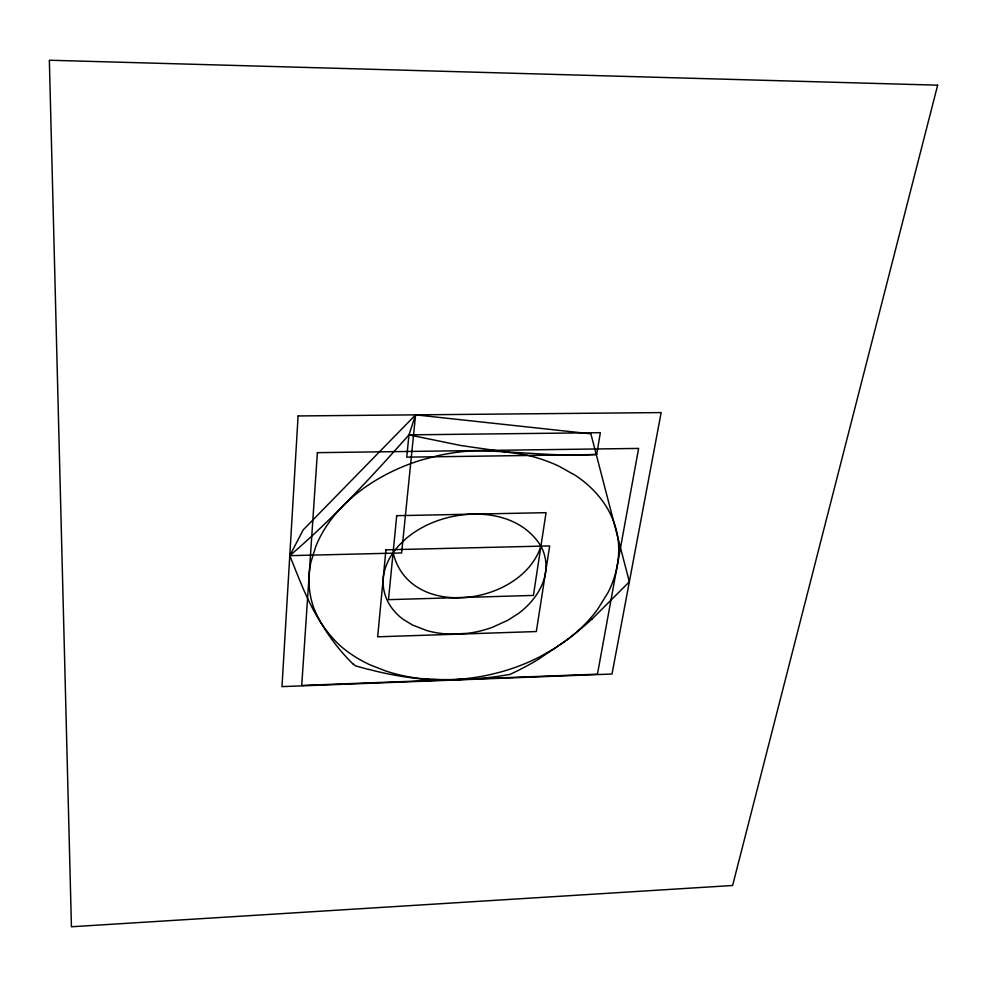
<?xml version="1.0" encoding="UTF-8"?>
<svg xmlns="http://www.w3.org/2000/svg" width="987" height="987" viewBox="0 0 987 987"><rect width="100%" height="100%" fill="white"/><g stroke="black" fill="none" stroke-linecap="round" stroke-linejoin="round"><path stroke-width="1.48" d="M591.978 619.083L629.348 581.812L590.88 433.824L415.589 414.861L408.963 434.86L406.743 457.166L596.679 454.538L600.343 432.676L408.963 434.86C371.396 477.153 332.841 518.841 289.783 555.656C302.664 587.277 314.224 621.613 339.886 645.449A153.343 121.426 -16.9 0 0 370.273 664.942L386.053 671.098A171.898 136.699 -17.5 0 0 419.734 678.501L445.519 680.006L473.044 679.081M540.938 546.144C521.95 605.265 409.482 621.576 393.085 552.671L398.797 545.527L405.854 538.742A81.625 64.007 -16.8 0 1 427.902 524.652C464.1 507.7 517.817 508.687 540.938 546.144A69.263 54.334 -17.5 0 1 545.786 562.282C546.934 573.657 543.01 584.983 536.78 594.384A73.852 58.011 -17.4 0 1 518.212 613.643L507.91 620.231L492.636 627.201A91.914 72.606 -17.2 0 1 467.801 633.309L450.948 634.185A91.877 72.569 -17.3 0 1 426.865 630.57L412.578 625.067L403.276 619.404A74.037 58.27 -16.7 0 1 387.866 601.614C382.833 591.842 381.685 580.159 384.893 569.622A69.004 54.285 -16.5 0 1 393.097 552.683M566.353 640.39L574.816 633.654A140.413 110.581 -17.8 0 0 597.554 609.423L608.251 592.151A125.287 98.33 -18.3 0 0 612.976 581.244A130.074 102.167 -18.1 0 0 618.701 547.723C618.355 531.5 612.816 515.535 603.452 502.321A147.125 115.454 -17.5 0 0 575.421 475.426L558.741 466.086A168.234 131.493 -16.8 0 0 525.207 454.773L460.917 445.532L408.963 434.86M568.352 638.86L554.386 648.57L538.865 657.28A167.395 132.9 -17.5 0 1 500.027 672.184L490.946 674.454A179.276 142.881 -17.6 0 1 454.464 679.587L432.553 679.599M565.354 641.143L537.471 659.896A255.325 207.763 -15.7 0 1 509.946 674.405L503.284 675.503A327.598 272.437 -20.4 0 1 473.044 679.105M596.716 454.365C555.052 457.166 513.573 450.615 472.02 450.862A177.006 137.97 -16.7 0 0 437.858 455.686L420.993 460.139A160.462 125.744 -16.8 0 0 404.695 465.913A162.843 127.508 -16.8 0 0 374.838 480.903C359.416 490.305 345.327 502.013 333.877 516.028A136.305 107.534 -16.3 0 0 315.865 546.28L310.942 562.059A124.14 98.108 -15.9 0 0 309.227 573.829L309.017 577.703A131.259 103.672 -16.2 0 0 314.693 610.422M368.719 669.507L355.271 665.818L353.272 663.955M320.985 623.081L314.668 610.422M353.062 664.078A296.779 235.461 -22.6 0 1 321.194 622.994M591.953 619.071A371.976 312.558 -12.9 0 1 568.376 638.885M432.491 679.821A322.07 266.823 -20.9 0 1 368.805 669.346M298.099 415.946L281.986 686.619L612.014 674.022L661.154 412.578L298.099 415.946M317.37 452.663L301.726 685.447L597.456 674.17L638.614 448.419L317.37 452.663M385.929 549.833L377.663 636.812L536.336 631.544L549.673 545.934L385.929 549.833M396.712 515.683L388.483 599.664L533.412 595.42L546.045 512.672L396.712 515.683M415.589 414.861L401.623 552.954L289.783 555.656L303.206 529.871L415.589 414.861M937.65 85.178L732.613 885.487L71.434 926.768L49.35 60.232L937.65 85.178"/></g></svg>
